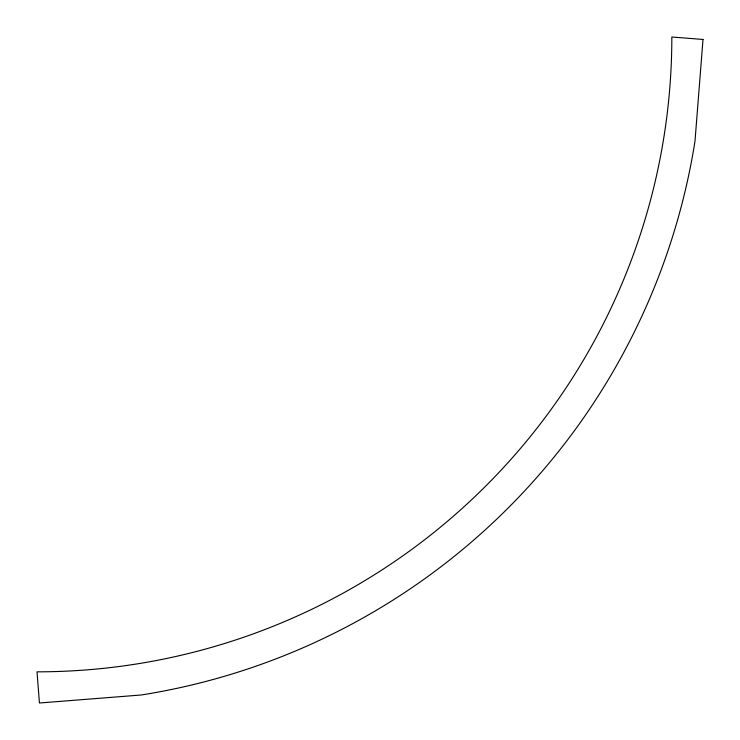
<?xml version="1.0" encoding="UTF-8"?>
<svg xmlns="http://www.w3.org/2000/svg" width="740" height="740" viewBox="0 0 740 740"><rect width="100%" height="100%" fill="white"/><g stroke="black" fill="none" stroke-linecap="round" stroke-linejoin="round"><path stroke-width="1.11" d="M703 39.451L694.99 141.22A666.194 666.194 0 0 1 141.22 694.99L39.451 703L37 671.837A634.837 634.837 0 0 0 671.837 37L703 39.451"/></g></svg>
